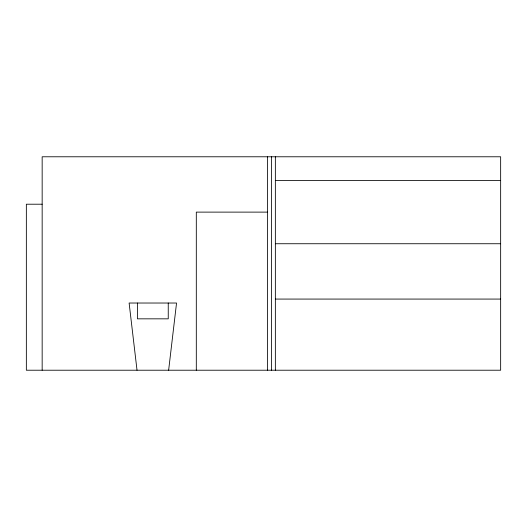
<?xml version="1.0" encoding="UTF-8"?>
<svg xmlns="http://www.w3.org/2000/svg" width="527" height="527" viewBox="0 0 527 527"><rect width="100%" height="100%" fill="white"/><g stroke="black" fill="none" stroke-linecap="round" stroke-linejoin="round"><path stroke-width="0.79" d="M168.64 370.217L176.545 303.025L129.115 303.025L137.02 370.217M275.357 180.497L500.65 180.497M42.16 204.212L26.35 204.212L26.35 370.217L500.65 370.217L500.65 156.782L42.16 156.782L42.16 370.217M267.452 212.117L196.307 212.117L196.307 370.217M275.357 243.737L500.65 243.737M275.357 299.072L500.65 299.072M275.357 156.782L275.357 370.217M271.405 156.782L271.405 370.217M267.452 156.782L267.452 370.217M168.245 303.025L168.245 318.835L137.415 318.835L137.415 303.025"/></g></svg>
